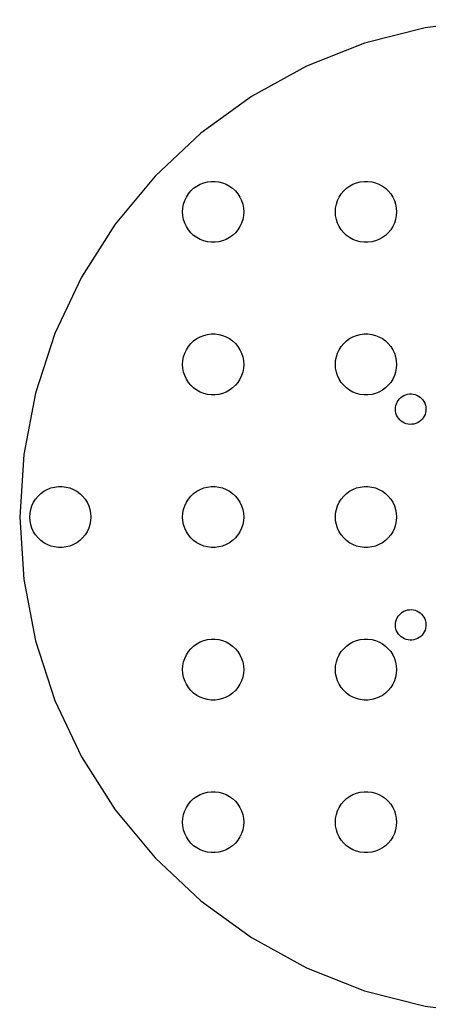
# Model space of a CAD drawing. Header units: metres. Extents: x -52 to 52, y -52 to 272.
# Drawn here: x -49 to -8.8, y 61.1 to 158.9 of the extents above; entities that cross this region are included whole.
import ezdxf

# ---------------------------------------------------------------- set-up
doc = ezdxf.new("R2010")
doc.units = ezdxf.units.M

msp = doc.modelspace()

# ---------------------------------------------------------------- linework, layer by layer
for p, q in [((-3.07462, 158.87), (-9.17535, 158.099)), ((-9.17535, 158.099), (-15.1314, 156.57)), ((-15.1314, 156.57), (-20.8488, 154.306)), ((-20.8488, 154.306), (-26.2374, 151.344)), ((-26.2374, 151.344), (-31.2123, 147.729)), ((-31.2123, 147.729), (-35.6949, 143.52)), ((-35.6949, 143.52), (-39.6146, 138.782)), ((-31.6075, 142.533), (-31.2773, 142.714)), ((-31.2773, 142.714), (-30.927, 142.853)), ((-30.927, 142.853), (-30.5621, 142.947)), ((-30.5621, 142.947), (-30.1884, 142.994)), ((-30.1884, 142.994), (-29.8116, 142.994)), ((-29.8116, 142.994), (-29.4379, 142.947)), ((-29.4379, 142.947), (-29.0729, 142.853)), ((-29.0729, 142.853), (-28.7227, 142.714)), ((-28.7227, 142.714), (-28.3925, 142.533)), ((-16.6075, 142.533), (-16.2773, 142.714)), ((-16.2773, 142.714), (-15.927, 142.853)), ((-15.927, 142.853), (-15.5621, 142.947)), ((-15.5621, 142.947), (-15.1884, 142.994)), ((-15.1884, 142.994), (-14.8116, 142.994)), ((-14.8116, 142.994), (-14.4379, 142.947)), ((-14.4379, 142.947), (-14.0729, 142.853)), ((-14.0729, 142.853), (-13.7227, 142.714)), ((-13.7227, 142.714), (-13.3925, 142.533)), ((-32.6289, 141.445), (-32.427, 141.763)), ((-32.427, 141.763), (-32.1869, 142.054)), ((-32.1869, 142.054), (-31.9123, 142.312)), ((-31.9123, 142.312), (-31.6075, 142.533)), ((-28.3925, 142.533), (-28.0877, 142.312)), ((-28.0877, 142.312), (-27.8131, 142.054)), ((-27.8131, 142.054), (-27.5729, 141.763)), ((-27.5729, 141.763), (-27.3711, 141.445)), ((-17.6289, 141.445), (-17.427, 141.763)), ((-17.427, 141.763), (-17.1869, 142.054)), ((-17.1869, 142.054), (-16.9123, 142.312)), ((-16.9123, 142.312), (-16.6075, 142.533)), ((-13.3925, 142.533), (-13.0877, 142.312)), ((-13.0877, 142.312), (-12.8131, 142.054)), ((-12.8131, 142.054), (-12.5729, 141.763)), ((-12.5729, 141.763), (-12.3711, 141.445)), ((-32.9763, 140.376), (-32.9057, 140.746)), ((-32.9057, 140.746), (-32.7893, 141.104)), ((-32.7893, 141.104), (-32.6289, 141.445)), ((-27.3711, 141.445), (-27.2107, 141.104)), ((-27.2107, 141.104), (-27.0942, 140.746)), ((-27.0942, 140.746), (-27.0237, 140.376)), ((-17.9763, 140.376), (-17.9057, 140.746)), ((-17.9057, 140.746), (-17.7893, 141.104)), ((-17.7893, 141.104), (-17.6289, 141.445)), ((-12.3711, 141.445), (-12.2107, 141.104)), ((-12.2107, 141.104), (-12.0942, 140.746)), ((-12.0942, 140.746), (-12.0237, 140.376)), ((-33, 140), (-32.9763, 140.376)), ((-32.9763, 139.624), (-33, 140)), ((-27.0237, 140.376), (-27, 140)), ((-27, 140), (-27.0237, 139.624)), ((-18, 140), (-17.9763, 140.376)), ((-17.9763, 139.624), (-18, 140)), ((-12.0237, 140.376), (-12, 140)), ((-12, 140), (-12.0237, 139.624)), ((-32.9057, 139.254), (-32.9763, 139.624)), ((-32.7893, 138.896), (-32.9057, 139.254)), ((-32.6289, 138.555), (-32.7893, 138.896)), ((-27.2107, 138.896), (-27.3711, 138.555)), ((-27.0942, 139.254), (-27.2107, 138.896)), ((-27.0237, 139.624), (-27.0942, 139.254)), ((-17.9057, 139.254), (-17.9763, 139.624)), ((-17.7893, 138.896), (-17.9057, 139.254)), ((-17.6289, 138.555), (-17.7893, 138.896)), ((-12.2107, 138.896), (-12.3711, 138.555)), ((-12.0942, 139.254), (-12.2107, 138.896)), ((-12.0237, 139.624), (-12.0942, 139.254)), ((-39.6146, 138.782), (-42.9095, 133.59)), ((-32.427, 138.237), (-32.6289, 138.555)), ((-32.1869, 137.946), (-32.427, 138.237)), ((-31.9123, 137.688), (-32.1869, 137.946)), ((-27.8131, 137.946), (-28.0877, 137.688)), ((-27.5729, 138.237), (-27.8131, 137.946)), ((-27.3711, 138.555), (-27.5729, 138.237)), ((-17.427, 138.237), (-17.6289, 138.555)), ((-17.1869, 137.946), (-17.427, 138.237)), ((-16.9123, 137.688), (-17.1869, 137.946)), ((-12.8131, 137.946), (-13.0877, 137.688)), ((-12.5729, 138.237), (-12.8131, 137.946)), ((-12.3711, 138.555), (-12.5729, 138.237)), ((-31.6075, 137.467), (-31.9123, 137.688)), ((-31.2773, 137.286), (-31.6075, 137.467)), ((-30.927, 137.147), (-31.2773, 137.286)), ((-30.5621, 137.053), (-30.927, 137.147)), ((-30.1884, 137.006), (-30.5621, 137.053)), ((-29.8116, 137.006), (-30.1884, 137.006)), ((-29.4379, 137.053), (-29.8116, 137.006)), ((-29.0729, 137.147), (-29.4379, 137.053)), ((-28.7227, 137.286), (-29.0729, 137.147)), ((-28.3925, 137.467), (-28.7227, 137.286)), ((-28.0877, 137.688), (-28.3925, 137.467)), ((-16.6075, 137.467), (-16.9123, 137.688)), ((-16.2773, 137.286), (-16.6075, 137.467)), ((-15.927, 137.147), (-16.2773, 137.286)), ((-15.5621, 137.053), (-15.927, 137.147)), ((-15.1884, 137.006), (-15.5621, 137.053)), ((-14.8116, 137.006), (-15.1884, 137.006)), ((-14.4379, 137.053), (-14.8116, 137.006)), ((-14.0729, 137.147), (-14.4379, 137.053)), ((-13.7227, 137.286), (-14.0729, 137.147)), ((-13.3925, 137.467), (-13.7227, 137.286)), ((-13.0877, 137.688), (-13.3925, 137.467)), ((-42.9095, 133.59), (-45.5277, 128.026)), ((-45.5277, 128.026), (-47.4279, 122.177)), ((-32.1869, 127.054), (-31.9123, 127.312)), ((-31.9123, 127.312), (-31.6075, 127.533)), ((-31.6075, 127.533), (-31.2773, 127.714)), ((-31.2773, 127.714), (-30.927, 127.853)), ((-30.927, 127.853), (-30.5621, 127.947)), ((-30.5621, 127.947), (-30.1884, 127.994)), ((-30.1884, 127.994), (-29.8116, 127.994)), ((-29.8116, 127.994), (-29.4379, 127.947)), ((-29.4379, 127.947), (-29.0729, 127.853)), ((-29.0729, 127.853), (-28.7227, 127.714)), ((-28.7227, 127.714), (-28.3925, 127.533)), ((-28.3925, 127.533), (-28.0877, 127.312)), ((-28.0877, 127.312), (-27.8131, 127.054)), ((-17.1869, 127.054), (-16.9123, 127.312)), ((-16.9123, 127.312), (-16.6075, 127.533)), ((-16.6075, 127.533), (-16.2773, 127.714)), ((-16.2773, 127.714), (-15.927, 127.853)), ((-15.927, 127.853), (-15.5621, 127.947)), ((-15.5621, 127.947), (-15.1884, 127.994)), ((-15.1884, 127.994), (-14.8116, 127.994)), ((-14.8116, 127.994), (-14.4379, 127.947)), ((-14.4379, 127.947), (-14.0729, 127.853)), ((-14.0729, 127.853), (-13.7227, 127.714)), ((-13.7227, 127.714), (-13.3925, 127.533)), ((-13.3925, 127.533), (-13.0877, 127.312)), ((-13.0877, 127.312), (-12.8131, 127.054)), ((-32.9057, 125.746), (-32.7893, 126.104)), ((-32.7893, 126.104), (-32.6289, 126.445)), ((-32.6289, 126.445), (-32.427, 126.763)), ((-32.427, 126.763), (-32.1869, 127.054)), ((-27.8131, 127.054), (-27.5729, 126.763)), ((-27.5729, 126.763), (-27.3711, 126.445)), ((-27.3711, 126.445), (-27.2107, 126.104)), ((-27.2107, 126.104), (-27.0942, 125.746)), ((-17.9057, 125.746), (-17.7893, 126.104)), ((-17.7893, 126.104), (-17.6289, 126.445)), ((-17.6289, 126.445), (-17.427, 126.763)), ((-17.427, 126.763), (-17.1869, 127.054)), ((-12.8131, 127.054), (-12.5729, 126.763)), ((-12.5729, 126.763), (-12.3711, 126.445)), ((-12.3711, 126.445), (-12.2107, 126.104)), ((-12.2107, 126.104), (-12.0942, 125.746)), ((-33, 125), (-32.9763, 125.376)), ((-32.9763, 125.376), (-32.9057, 125.746)), ((-27.0942, 125.746), (-27.0237, 125.376)), ((-27.0237, 125.376), (-27, 125)), ((-18, 125), (-17.9763, 125.376)), ((-17.9763, 125.376), (-17.9057, 125.746)), ((-12.0942, 125.746), (-12.0237, 125.376)), ((-12.0237, 125.376), (-12, 125)), ((-32.9763, 124.624), (-33, 125)), ((-32.9057, 124.254), (-32.9763, 124.624)), ((-32.7893, 123.896), (-32.9057, 124.254)), ((-27.0942, 124.254), (-27.2107, 123.896)), ((-27.0237, 124.624), (-27.0942, 124.254)), ((-27, 125), (-27.0237, 124.624)), ((-17.9763, 124.624), (-18, 125)), ((-17.9057, 124.254), (-17.9763, 124.624)), ((-17.7893, 123.896), (-17.9057, 124.254)), ((-12.0942, 124.254), (-12.2107, 123.896)), ((-12.0237, 124.624), (-12.0942, 124.254)), ((-12, 125), (-12.0237, 124.624)), ((-32.6289, 123.555), (-32.7893, 123.896)), ((-32.427, 123.237), (-32.6289, 123.555)), ((-32.1869, 122.946), (-32.427, 123.237)), ((-27.5729, 123.237), (-27.8131, 122.946)), ((-27.3711, 123.555), (-27.5729, 123.237)), ((-27.2107, 123.896), (-27.3711, 123.555)), ((-17.6289, 123.555), (-17.7893, 123.896)), ((-17.427, 123.237), (-17.6289, 123.555)), ((-17.1869, 122.946), (-17.427, 123.237)), ((-12.5729, 123.237), (-12.8131, 122.946)), ((-12.3711, 123.555), (-12.5729, 123.237)), ((-12.2107, 123.896), (-12.3711, 123.555)), ((-47.4279, 122.177), (-48.5802, 116.137)), ((-31.9123, 122.688), (-32.1869, 122.946)), ((-31.6075, 122.467), (-31.9123, 122.688)), ((-31.2773, 122.286), (-31.6075, 122.467)), ((-30.927, 122.147), (-31.2773, 122.286)), ((-28.7227, 122.286), (-29.0729, 122.147)), ((-28.3925, 122.467), (-28.7227, 122.286)), ((-28.0877, 122.688), (-28.3925, 122.467)), ((-27.8131, 122.946), (-28.0877, 122.688)), ((-16.9123, 122.688), (-17.1869, 122.946)), ((-16.6075, 122.467), (-16.9123, 122.688)), ((-16.2773, 122.286), (-16.6075, 122.467)), ((-15.927, 122.147), (-16.2773, 122.286)), ((-13.7227, 122.286), (-14.0729, 122.147)), ((-13.3925, 122.467), (-13.7227, 122.286)), ((-13.0877, 122.688), (-13.3925, 122.467)), ((-12.8131, 122.946), (-13.0877, 122.688)), ((-30.5621, 122.053), (-30.927, 122.147)), ((-30.1884, 122.006), (-30.5621, 122.053)), ((-29.8116, 122.006), (-30.1884, 122.006)), ((-29.4379, 122.053), (-29.8116, 122.006)), ((-29.0729, 122.147), (-29.4379, 122.053)), ((-15.5621, 122.053), (-15.927, 122.147)), ((-15.1884, 122.006), (-15.5621, 122.053)), ((-14.8116, 122.006), (-15.1884, 122.006)), ((-14.4379, 122.053), (-14.8116, 122.006)), ((-14.0729, 122.147), (-14.4379, 122.053)), ((-12.0129, 121.13), (-11.9363, 121.302)), ((-11.9363, 121.302), (-11.8387, 121.463)), ((-11.8387, 121.463), (-11.7217, 121.611)), ((-11.7217, 121.611), (-11.5871, 121.742)), ((-11.5871, 121.742), (-11.4371, 121.856)), ((-11.4371, 121.856), (-11.2739, 121.951)), ((-11.2739, 121.951), (-11.1003, 122.024)), ((-11.1003, 122.024), (-10.9189, 122.074)), ((-10.9189, 122.074), (-10.7325, 122.102)), ((-10.7325, 122.102), (-10.5442, 122.106)), ((-10.5442, 122.106), (-10.3568, 122.086)), ((-10.3568, 122.086), (-10.1734, 122.043)), ((-10.1734, 122.043), (-9.99689, 121.977)), ((-9.99689, 121.977), (-9.82996, 121.89)), ((-9.82996, 121.89), (-9.67528, 121.783)), ((-9.67528, 121.783), (-9.53528, 121.656)), ((-9.53528, 121.656), (-9.4122, 121.514)), ((-9.4122, 121.514), (-9.30795, 121.357)), ((-9.30795, 121.357), (-9.2242, 121.188)), ((-12.1067, 120.576), (-12.0988, 120.764)), ((-12.0909, 120.388), (-12.1067, 120.576)), ((-12.0988, 120.764), (-12.0674, 120.95)), ((-12.0517, 120.204), (-12.0909, 120.388)), ((-12.0674, 120.95), (-12.0129, 121.13)), ((-9.2242, 121.188), (-9.16225, 121.01)), ((-9.14662, 120.264), (-9.20107, 120.084)), ((-9.16225, 121.01), (-9.12308, 120.826)), ((-9.1152, 120.45), (-9.14662, 120.264)), ((-9.12308, 120.826), (-9.10732, 120.638)), ((-9.10732, 120.638), (-9.1152, 120.45)), ((-11.9898, 120.026), (-12.0517, 120.204)), ((-11.906, 119.857), (-11.9898, 120.026)), ((-11.8018, 119.7), (-11.906, 119.857)), ((-11.6787, 119.557), (-11.8018, 119.7)), ((-11.5387, 119.431), (-11.6787, 119.557)), ((-11.384, 119.324), (-11.5387, 119.431)), ((-11.2171, 119.237), (-11.384, 119.324)), ((-9.94003, 119.263), (-10.1137, 119.19)), ((-9.7769, 119.358), (-9.94003, 119.263)), ((-9.62686, 119.471), (-9.7769, 119.358)), ((-9.49228, 119.603), (-9.62686, 119.471)), ((-9.37527, 119.751), (-9.49228, 119.603)), ((-9.27768, 119.912), (-9.37527, 119.751)), ((-9.20107, 120.084), (-9.27768, 119.912)), ((-11.0405, 119.171), (-11.2171, 119.237)), ((-10.8571, 119.128), (-11.0405, 119.171)), ((-10.6698, 119.108), (-10.8571, 119.128)), ((-10.4815, 119.112), (-10.6698, 119.108)), ((-10.2951, 119.14), (-10.4815, 119.112)), ((-10.1137, 119.19), (-10.2951, 119.14)), ((-48.5802, 116.137), (-48.9663, 110)), ((-46.9123, 112.312), (-46.6075, 112.533)), ((-46.6075, 112.533), (-46.2773, 112.714)), ((-46.2773, 112.714), (-45.927, 112.853)), ((-45.927, 112.853), (-45.5621, 112.947)), ((-45.5621, 112.947), (-45.1884, 112.994)), ((-45.1884, 112.994), (-44.8116, 112.994)), ((-44.8116, 112.994), (-44.4379, 112.947)), ((-44.4379, 112.947), (-44.0729, 112.853)), ((-44.0729, 112.853), (-43.7227, 112.714)), ((-43.7227, 112.714), (-43.3925, 112.533)), ((-43.3925, 112.533), (-43.0877, 112.312)), ((-31.9123, 112.312), (-31.6075, 112.533)), ((-31.6075, 112.533), (-31.2773, 112.714)), ((-31.2773, 112.714), (-30.927, 112.853)), ((-30.927, 112.853), (-30.5621, 112.947)), ((-30.5621, 112.947), (-30.1884, 112.994)), ((-30.1884, 112.994), (-29.8116, 112.994)), ((-29.8116, 112.994), (-29.4379, 112.947)), ((-29.4379, 112.947), (-29.0729, 112.853)), ((-29.0729, 112.853), (-28.7227, 112.714)), ((-28.7227, 112.714), (-28.3925, 112.533)), ((-28.3925, 112.533), (-28.0877, 112.312)), ((-16.9123, 112.312), (-16.6075, 112.533)), ((-16.6075, 112.533), (-16.2773, 112.714)), ((-16.2773, 112.714), (-15.927, 112.853)), ((-15.927, 112.853), (-15.5621, 112.947)), ((-15.5621, 112.947), (-15.1884, 112.994)), ((-15.1884, 112.994), (-14.8116, 112.994)), ((-14.8116, 112.994), (-14.4379, 112.947)), ((-14.4379, 112.947), (-14.0729, 112.853)), ((-14.0729, 112.853), (-13.7227, 112.714)), ((-13.7227, 112.714), (-13.3925, 112.533)), ((-13.3925, 112.533), (-13.0877, 112.312)), ((-47.7893, 111.104), (-47.6289, 111.445)), ((-47.6289, 111.445), (-47.427, 111.763)), ((-47.427, 111.763), (-47.1869, 112.054)), ((-47.1869, 112.054), (-46.9123, 112.312)), ((-43.0877, 112.312), (-42.8131, 112.054)), ((-42.8131, 112.054), (-42.5729, 111.763)), ((-42.5729, 111.763), (-42.3711, 111.445)), ((-42.3711, 111.445), (-42.2107, 111.104)), ((-32.7893, 111.104), (-32.6289, 111.445)), ((-32.6289, 111.445), (-32.427, 111.763)), ((-32.427, 111.763), (-32.1869, 112.054)), ((-32.1869, 112.054), (-31.9123, 112.312)), ((-28.0877, 112.312), (-27.8131, 112.054)), ((-27.8131, 112.054), (-27.5729, 111.763)), ((-27.5729, 111.763), (-27.3711, 111.445)), ((-27.3711, 111.445), (-27.2107, 111.104)), ((-17.7893, 111.104), (-17.6289, 111.445)), ((-17.6289, 111.445), (-17.427, 111.763)), ((-17.427, 111.763), (-17.1869, 112.054)), ((-17.1869, 112.054), (-16.9123, 112.312)), ((-13.0877, 112.312), (-12.8131, 112.054)), ((-12.8131, 112.054), (-12.5729, 111.763)), ((-12.5729, 111.763), (-12.3711, 111.445)), ((-12.3711, 111.445), (-12.2107, 111.104)), ((-47.9763, 110.376), (-47.9057, 110.746)), ((-47.9057, 110.746), (-47.7893, 111.104)), ((-42.2107, 111.104), (-42.0942, 110.746)), ((-42.0942, 110.746), (-42.0237, 110.376)), ((-32.9763, 110.376), (-32.9057, 110.746)), ((-32.9057, 110.746), (-32.7893, 111.104)), ((-27.2107, 111.104), (-27.0942, 110.746)), ((-27.0942, 110.746), (-27.0237, 110.376)), ((-17.9763, 110.376), (-17.9057, 110.746)), ((-17.9057, 110.746), (-17.7893, 111.104)), ((-12.2107, 111.104), (-12.0942, 110.746)), ((-12.0942, 110.746), (-12.0237, 110.376)), ((-48.9663, 110), (-48.5802, 103.863)), ((-48, 110), (-47.9763, 110.376)), ((-47.9763, 109.624), (-48, 110)), ((-47.9057, 109.254), (-47.9763, 109.624)), ((-42.0237, 109.624), (-42.0942, 109.254)), ((-42.0237, 110.376), (-42, 110)), ((-42, 110), (-42.0237, 109.624)), ((-33, 110), (-32.9763, 110.376)), ((-32.9763, 109.624), (-33, 110)), ((-32.9057, 109.254), (-32.9763, 109.624)), ((-27.0237, 109.624), (-27.0942, 109.254)), ((-27.0237, 110.376), (-27, 110)), ((-27, 110), (-27.0237, 109.624)), ((-18, 110), (-17.9763, 110.376)), ((-17.9763, 109.624), (-18, 110)), ((-17.9057, 109.254), (-17.9763, 109.624)), ((-12.0237, 109.624), (-12.0942, 109.254)), ((-12.0237, 110.376), (-12, 110)), ((-12, 110), (-12.0237, 109.624)), ((-47.7893, 108.896), (-47.9057, 109.254)), ((-47.6289, 108.555), (-47.7893, 108.896)), ((-47.427, 108.237), (-47.6289, 108.555)), ((-42.3711, 108.555), (-42.5729, 108.237)), ((-42.2107, 108.896), (-42.3711, 108.555)), ((-42.0942, 109.254), (-42.2107, 108.896)), ((-32.7893, 108.896), (-32.9057, 109.254)), ((-32.6289, 108.555), (-32.7893, 108.896)), ((-32.427, 108.237), (-32.6289, 108.555)), ((-27.3711, 108.555), (-27.5729, 108.237)), ((-27.2107, 108.896), (-27.3711, 108.555)), ((-27.0942, 109.254), (-27.2107, 108.896)), ((-17.7893, 108.896), (-17.9057, 109.254)), ((-17.6289, 108.555), (-17.7893, 108.896)), ((-17.427, 108.237), (-17.6289, 108.555)), ((-12.3711, 108.555), (-12.5729, 108.237)), ((-12.2107, 108.896), (-12.3711, 108.555)), ((-12.0942, 109.254), (-12.2107, 108.896)), ((-47.1869, 107.946), (-47.427, 108.237)), ((-46.9123, 107.688), (-47.1869, 107.946)), ((-46.6075, 107.467), (-46.9123, 107.688)), ((-43.0877, 107.688), (-43.3925, 107.467)), ((-42.8131, 107.946), (-43.0877, 107.688)), ((-42.5729, 108.237), (-42.8131, 107.946)), ((-32.1869, 107.946), (-32.427, 108.237)), ((-31.9123, 107.688), (-32.1869, 107.946)), ((-31.6075, 107.467), (-31.9123, 107.688)), ((-28.0877, 107.688), (-28.3925, 107.467)), ((-27.8131, 107.946), (-28.0877, 107.688)), ((-27.5729, 108.237), (-27.8131, 107.946)), ((-17.1869, 107.946), (-17.427, 108.237)), ((-16.9123, 107.688), (-17.1869, 107.946)), ((-16.6075, 107.467), (-16.9123, 107.688)), ((-13.0877, 107.688), (-13.3925, 107.467)), ((-12.8131, 107.946), (-13.0877, 107.688)), ((-12.5729, 108.237), (-12.8131, 107.946)), ((-46.2773, 107.286), (-46.6075, 107.467)), ((-45.927, 107.147), (-46.2773, 107.286)), ((-45.5621, 107.053), (-45.927, 107.147)), ((-45.1884, 107.006), (-45.5621, 107.053)), ((-44.8116, 107.006), (-45.1884, 107.006)), ((-44.4379, 107.053), (-44.8116, 107.006)), ((-44.0729, 107.147), (-44.4379, 107.053)), ((-43.7227, 107.286), (-44.0729, 107.147)), ((-43.3925, 107.467), (-43.7227, 107.286)), ((-31.2773, 107.286), (-31.6075, 107.467)), ((-30.927, 107.147), (-31.2773, 107.286)), ((-30.5621, 107.053), (-30.927, 107.147)), ((-30.1884, 107.006), (-30.5621, 107.053)), ((-29.8116, 107.006), (-30.1884, 107.006)), ((-29.4379, 107.053), (-29.8116, 107.006)), ((-29.0729, 107.147), (-29.4379, 107.053)), ((-28.7227, 107.286), (-29.0729, 107.147)), ((-28.3925, 107.467), (-28.7227, 107.286)), ((-16.2773, 107.286), (-16.6075, 107.467)), ((-15.927, 107.147), (-16.2773, 107.286)), ((-15.5621, 107.053), (-15.927, 107.147)), ((-15.1884, 107.006), (-15.5621, 107.053)), ((-14.8116, 107.006), (-15.1884, 107.006)), ((-14.4379, 107.053), (-14.8116, 107.006)), ((-14.0729, 107.147), (-14.4379, 107.053)), ((-13.7227, 107.286), (-14.0729, 107.147)), ((-13.3925, 107.467), (-13.7227, 107.286)), ((-48.5802, 103.863), (-47.4279, 97.8226)), ((-11.4371, 100.642), (-11.2739, 100.737)), ((-11.2739, 100.737), (-11.1003, 100.81)), ((-11.1003, 100.81), (-10.9189, 100.86)), ((-10.9189, 100.86), (-10.7325, 100.888)), ((-10.7325, 100.888), (-10.5442, 100.892)), ((-10.5442, 100.892), (-10.3568, 100.872)), ((-10.3568, 100.872), (-10.1734, 100.829)), ((-10.1734, 100.829), (-9.99689, 100.763)), ((-9.99689, 100.763), (-9.82996, 100.676)), ((-9.82996, 100.676), (-9.67528, 100.569)), ((-12.0988, 99.5498), (-12.0674, 99.7355)), ((-12.0674, 99.7355), (-12.0129, 99.9159)), ((-12.0129, 99.9159), (-11.9363, 100.088)), ((-11.9363, 100.088), (-11.8387, 100.249)), ((-11.8387, 100.249), (-11.7217, 100.397)), ((-11.7217, 100.397), (-11.5871, 100.529)), ((-11.5871, 100.529), (-11.4371, 100.642)), ((-9.67528, 100.569), (-9.53528, 100.443)), ((-9.53528, 100.443), (-9.4122, 100.3)), ((-9.4122, 100.3), (-9.30795, 100.143)), ((-9.30795, 100.143), (-9.2242, 99.9743)), ((-9.2242, 99.9743), (-9.16225, 99.7964)), ((-9.16225, 99.7964), (-9.12308, 99.6121)), ((-12.1067, 99.3616), (-12.0988, 99.5498)), ((-12.0909, 99.1739), (-12.1067, 99.3616)), ((-12.0517, 98.9896), (-12.0909, 99.1739)), ((-11.9898, 98.8117), (-12.0517, 98.9896)), ((-11.906, 98.643), (-11.9898, 98.8117)), ((-9.20107, 98.8701), (-9.27768, 98.6981)), ((-9.14662, 99.0505), (-9.20107, 98.8701)), ((-9.1152, 99.2362), (-9.14662, 99.0505)), ((-9.12308, 99.6121), (-9.10732, 99.4244)), ((-9.10732, 99.4244), (-9.1152, 99.2362)), ((-47.4279, 97.8226), (-45.5277, 91.9743)), ((-31.2773, 97.7145), (-30.927, 97.8532)), ((-30.927, 97.8532), (-30.5621, 97.9469)), ((-30.5621, 97.9469), (-30.1884, 97.9941)), ((-30.1884, 97.9941), (-29.8116, 97.9941)), ((-29.8116, 97.9941), (-29.4379, 97.9469)), ((-29.4379, 97.9469), (-29.0729, 97.8532)), ((-29.0729, 97.8532), (-28.7227, 97.7145)), ((-16.2773, 97.7145), (-15.927, 97.8532)), ((-15.927, 97.8532), (-15.5621, 97.9469)), ((-15.5621, 97.9469), (-15.1884, 97.9941)), ((-15.1884, 97.9941), (-14.8116, 97.9941)), ((-14.8116, 97.9941), (-14.4379, 97.9469)), ((-14.4379, 97.9469), (-14.0729, 97.8532)), ((-14.0729, 97.8532), (-13.7227, 97.7145)), ((-11.8018, 98.4861), (-11.906, 98.643)), ((-11.6787, 98.3435), (-11.8018, 98.4861)), ((-11.5387, 98.2175), (-11.6787, 98.3435)), ((-11.384, 98.11), (-11.5387, 98.2175)), ((-11.2171, 98.0227), (-11.384, 98.11)), ((-11.0405, 97.957), (-11.2171, 98.0227)), ((-10.8571, 97.914), (-11.0405, 97.957)), ((-10.6698, 97.8943), (-10.8571, 97.914)), ((-10.4815, 97.8983), (-10.6698, 97.8943)), ((-10.2951, 97.9258), (-10.4815, 97.8983)), ((-10.1137, 97.9764), (-10.2951, 97.9258)), ((-9.94003, 98.0494), (-10.1137, 97.9764)), ((-9.7769, 98.1436), (-9.94003, 98.0494)), ((-9.62686, 98.2575), (-9.7769, 98.1436)), ((-9.49228, 98.3893), (-9.62686, 98.2575)), ((-9.37527, 98.5369), (-9.49228, 98.3893)), ((-9.27768, 98.6981), (-9.37527, 98.5369)), ((-32.6289, 96.4453), (-32.427, 96.7634)), ((-32.427, 96.7634), (-32.1869, 97.0536)), ((-32.1869, 97.0536), (-31.9123, 97.3116)), ((-31.9123, 97.3116), (-31.6075, 97.533)), ((-31.6075, 97.533), (-31.2773, 97.7145)), ((-28.7227, 97.7145), (-28.3925, 97.533)), ((-28.3925, 97.533), (-28.0877, 97.3116)), ((-28.0877, 97.3116), (-27.8131, 97.0536)), ((-27.8131, 97.0536), (-27.5729, 96.7634)), ((-27.5729, 96.7634), (-27.3711, 96.4453)), ((-17.6289, 96.4453), (-17.427, 96.7634)), ((-17.427, 96.7634), (-17.1869, 97.0536)), ((-17.1869, 97.0536), (-16.9123, 97.3116)), ((-16.9123, 97.3116), (-16.6075, 97.533)), ((-16.6075, 97.533), (-16.2773, 97.7145)), ((-13.7227, 97.7145), (-13.3925, 97.533)), ((-13.3925, 97.533), (-13.0877, 97.3116)), ((-13.0877, 97.3116), (-12.8131, 97.0536)), ((-12.8131, 97.0536), (-12.5729, 96.7634)), ((-12.5729, 96.7634), (-12.3711, 96.4453)), ((-32.9057, 95.7461), (-32.7893, 96.1044)), ((-32.7893, 96.1044), (-32.6289, 96.4453)), ((-27.3711, 96.4453), (-27.2107, 96.1044)), ((-27.2107, 96.1044), (-27.0942, 95.7461)), ((-17.9057, 95.7461), (-17.7893, 96.1044)), ((-17.7893, 96.1044), (-17.6289, 96.4453)), ((-12.3711, 96.4453), (-12.2107, 96.1044)), ((-12.2107, 96.1044), (-12.0942, 95.7461)), ((-33, 95), (-32.9763, 95.376)), ((-32.9763, 94.624), (-33, 95)), ((-32.9763, 95.376), (-32.9057, 95.7461)), ((-27.0942, 95.7461), (-27.0237, 95.376)), ((-27.0237, 95.376), (-27, 95)), ((-27, 95), (-27.0237, 94.624)), ((-18, 95), (-17.9763, 95.376)), ((-17.9763, 94.624), (-18, 95)), ((-17.9763, 95.376), (-17.9057, 95.7461)), ((-12.0942, 95.7461), (-12.0237, 95.376)), ((-12.0237, 95.376), (-12, 95)), ((-12, 95), (-12.0237, 94.624)), ((-32.9057, 94.2539), (-32.9763, 94.624)), ((-32.7893, 93.8956), (-32.9057, 94.2539)), ((-32.6289, 93.5547), (-32.7893, 93.8956)), ((-27.2107, 93.8956), (-27.3711, 93.5547)), ((-27.0942, 94.2539), (-27.2107, 93.8956)), ((-27.0237, 94.624), (-27.0942, 94.2539)), ((-17.9057, 94.2539), (-17.9763, 94.624)), ((-17.7893, 93.8956), (-17.9057, 94.2539)), ((-17.6289, 93.5547), (-17.7893, 93.8956)), ((-12.2107, 93.8956), (-12.3711, 93.5547)), ((-12.0942, 94.2539), (-12.2107, 93.8956)), ((-12.0237, 94.624), (-12.0942, 94.2539)), ((-32.427, 93.2366), (-32.6289, 93.5547)), ((-32.1869, 92.9464), (-32.427, 93.2366)), ((-31.9123, 92.6885), (-32.1869, 92.9464)), ((-27.8131, 92.9464), (-28.0877, 92.6885)), ((-27.5729, 93.2366), (-27.8131, 92.9464)), ((-27.3711, 93.5547), (-27.5729, 93.2366)), ((-17.427, 93.2366), (-17.6289, 93.5547)), ((-17.1869, 92.9464), (-17.427, 93.2366)), ((-16.9123, 92.6885), (-17.1869, 92.9464)), ((-12.8131, 92.9464), (-13.0877, 92.6885)), ((-12.5729, 93.2366), (-12.8131, 92.9464)), ((-12.3711, 93.5547), (-12.5729, 93.2366)), ((-45.5277, 91.9743), (-42.9095, 86.4103)), ((-31.6075, 92.467), (-31.9123, 92.6885)), ((-31.2773, 92.2855), (-31.6075, 92.467)), ((-30.927, 92.1468), (-31.2773, 92.2855)), ((-30.5621, 92.0531), (-30.927, 92.1468)), ((-30.1884, 92.0059), (-30.5621, 92.0531)), ((-29.8116, 92.0059), (-30.1884, 92.0059)), ((-29.4379, 92.0531), (-29.8116, 92.0059)), ((-29.0729, 92.1468), (-29.4379, 92.0531)), ((-28.7227, 92.2855), (-29.0729, 92.1468)), ((-28.3925, 92.467), (-28.7227, 92.2855)), ((-28.0877, 92.6885), (-28.3925, 92.467)), ((-16.6075, 92.467), (-16.9123, 92.6885)), ((-16.2773, 92.2855), (-16.6075, 92.467)), ((-15.927, 92.1468), (-16.2773, 92.2855)), ((-15.5621, 92.0531), (-15.927, 92.1468)), ((-15.1884, 92.0059), (-15.5621, 92.0531)), ((-14.8116, 92.0059), (-15.1884, 92.0059)), ((-14.4379, 92.0531), (-14.8116, 92.0059)), ((-14.0729, 92.1468), (-14.4379, 92.0531)), ((-13.7227, 92.2855), (-14.0729, 92.1468)), ((-13.3925, 92.467), (-13.7227, 92.2855)), ((-13.0877, 92.6885), (-13.3925, 92.467)), ((-42.9095, 86.4103), (-39.6146, 81.2183)), ((-32.1869, 82.0536), (-31.9123, 82.3116)), ((-31.9123, 82.3116), (-31.6075, 82.533)), ((-31.6075, 82.533), (-31.2773, 82.7145)), ((-31.2773, 82.7145), (-30.927, 82.8532)), ((-30.927, 82.8532), (-30.5621, 82.9469)), ((-30.5621, 82.9469), (-30.1884, 82.9941)), ((-30.1884, 82.9941), (-29.8116, 82.9941)), ((-29.8116, 82.9941), (-29.4379, 82.9469)), ((-29.4379, 82.9469), (-29.0729, 82.8532)), ((-29.0729, 82.8532), (-28.7227, 82.7145)), ((-28.7227, 82.7145), (-28.3925, 82.533)), ((-28.3925, 82.533), (-28.0877, 82.3116)), ((-28.0877, 82.3116), (-27.8131, 82.0536)), ((-17.1869, 82.0536), (-16.9123, 82.3116)), ((-16.9123, 82.3116), (-16.6075, 82.533)), ((-16.6075, 82.533), (-16.2773, 82.7145)), ((-16.2773, 82.7145), (-15.927, 82.8532)), ((-15.927, 82.8532), (-15.5621, 82.9469)), ((-15.5621, 82.9469), (-15.1884, 82.9941)), ((-15.1884, 82.9941), (-14.8116, 82.9941)), ((-14.8116, 82.9941), (-14.4379, 82.9469)), ((-14.4379, 82.9469), (-14.0729, 82.8532)), ((-14.0729, 82.8532), (-13.7227, 82.7145)), ((-13.7227, 82.7145), (-13.3925, 82.533)), ((-13.3925, 82.533), (-13.0877, 82.3116)), ((-13.0877, 82.3116), (-12.8131, 82.0536)), ((-39.6146, 81.2183), (-35.6949, 76.4803)), ((-32.7893, 81.1044), (-32.6289, 81.4453)), ((-32.6289, 81.4453), (-32.427, 81.7634)), ((-32.427, 81.7634), (-32.1869, 82.0536)), ((-27.8131, 82.0536), (-27.5729, 81.7634)), ((-27.5729, 81.7634), (-27.3711, 81.4453)), ((-27.3711, 81.4453), (-27.2107, 81.1044)), ((-17.7893, 81.1044), (-17.6289, 81.4453)), ((-17.6289, 81.4453), (-17.427, 81.7634)), ((-17.427, 81.7634), (-17.1869, 82.0536)), ((-12.8131, 82.0536), (-12.5729, 81.7634)), ((-12.5729, 81.7634), (-12.3711, 81.4453)), ((-12.3711, 81.4453), (-12.2107, 81.1044)), ((-33, 80), (-32.9763, 80.376)), ((-32.9763, 80.376), (-32.9057, 80.7461)), ((-32.9057, 80.7461), (-32.7893, 81.1044)), ((-27.2107, 81.1044), (-27.0942, 80.7461)), ((-27.0942, 80.7461), (-27.0237, 80.376)), ((-27.0237, 80.376), (-27, 80)), ((-18, 80), (-17.9763, 80.376)), ((-17.9763, 80.376), (-17.9057, 80.7461)), ((-17.9057, 80.7461), (-17.7893, 81.1044)), ((-12.2107, 81.1044), (-12.0942, 80.7461)), ((-12.0942, 80.7461), (-12.0237, 80.376)), ((-12.0237, 80.376), (-12, 80)), ((-32.9763, 79.624), (-33, 80)), ((-32.9057, 79.2539), (-32.9763, 79.624)), ((-32.7893, 78.8956), (-32.9057, 79.2539)), ((-27.0942, 79.2539), (-27.2107, 78.8956)), ((-27.0237, 79.624), (-27.0942, 79.2539)), ((-27, 80), (-27.0237, 79.624)), ((-17.9763, 79.624), (-18, 80)), ((-17.9057, 79.2539), (-17.9763, 79.624)), ((-17.7893, 78.8956), (-17.9057, 79.2539)), ((-12.0942, 79.2539), (-12.2107, 78.8956)), ((-12.0237, 79.624), (-12.0942, 79.2539)), ((-12, 80), (-12.0237, 79.624)), ((-32.6289, 78.5547), (-32.7893, 78.8956)), ((-32.427, 78.2366), (-32.6289, 78.5547)), ((-32.1869, 77.9464), (-32.427, 78.2366)), ((-27.5729, 78.2366), (-27.8131, 77.9464)), ((-27.3711, 78.5547), (-27.5729, 78.2366)), ((-27.2107, 78.8956), (-27.3711, 78.5547)), ((-17.6289, 78.5547), (-17.7893, 78.8956)), ((-17.427, 78.2366), (-17.6289, 78.5547)), ((-17.1869, 77.9464), (-17.427, 78.2366)), ((-12.5729, 78.2366), (-12.8131, 77.9464)), ((-12.3711, 78.5547), (-12.5729, 78.2366)), ((-12.2107, 78.8956), (-12.3711, 78.5547)), ((-31.9123, 77.6885), (-32.1869, 77.9464)), ((-31.6075, 77.467), (-31.9123, 77.6885)), ((-31.2773, 77.2855), (-31.6075, 77.467)), ((-30.927, 77.1468), (-31.2773, 77.2855)), ((-28.7227, 77.2855), (-29.0729, 77.1468)), ((-28.3925, 77.467), (-28.7227, 77.2855)), ((-28.0877, 77.6885), (-28.3925, 77.467)), ((-27.8131, 77.9464), (-28.0877, 77.6885)), ((-16.9123, 77.6885), (-17.1869, 77.9464)), ((-16.6075, 77.467), (-16.9123, 77.6885)), ((-16.2773, 77.2855), (-16.6075, 77.467)), ((-15.927, 77.1468), (-16.2773, 77.2855)), ((-13.7227, 77.2855), (-14.0729, 77.1468)), ((-13.3925, 77.467), (-13.7227, 77.2855)), ((-13.0877, 77.6885), (-13.3925, 77.467)), ((-12.8131, 77.9464), (-13.0877, 77.6885)), ((-35.6949, 76.4803), (-31.2123, 72.2708)), ((-30.5621, 77.0531), (-30.927, 77.1468)), ((-30.1884, 77.0059), (-30.5621, 77.0531)), ((-29.8116, 77.0059), (-30.1884, 77.0059)), ((-29.4379, 77.0531), (-29.8116, 77.0059)), ((-29.0729, 77.1468), (-29.4379, 77.0531)), ((-15.5621, 77.0531), (-15.927, 77.1468)), ((-15.1884, 77.0059), (-15.5621, 77.0531)), ((-14.8116, 77.0059), (-15.1884, 77.0059)), ((-14.4379, 77.0531), (-14.8116, 77.0059)), ((-14.0729, 77.1468), (-14.4379, 77.0531)), ((-31.2123, 72.2708), (-26.2374, 68.6564)), ((-26.2374, 68.6564), (-20.8488, 65.694)), ((-20.8488, 65.694), (-15.1314, 63.4303)), ((-15.1314, 63.4303), (-9.17535, 61.901)), ((-9.17535, 61.901), (-3.07462, 61.1303))]:
    msp.add_line(p, q)

doc.saveas('drawing.dxf')
